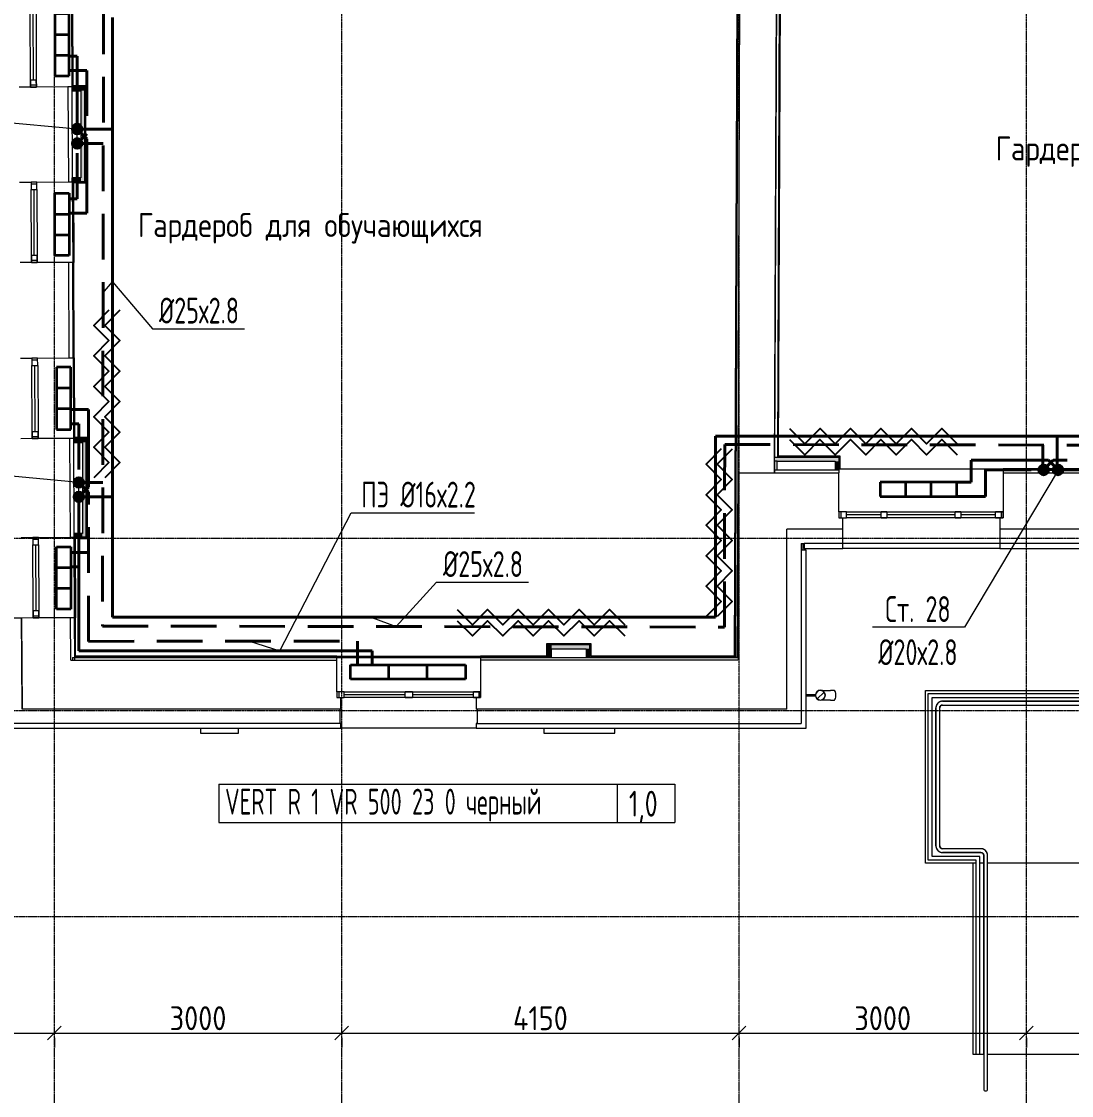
# Model space of a CAD drawing. Header units: millimetres. Extents: x -3929 to 624051, y 52832 to 514950.
# Drawn here: x 172611 to 183577, y 152366 to 163578 of the extents above; entities that cross this region are included whole.
import ezdxf
from ezdxf import colors
from ezdxf.entities.mleader import LeaderData, LeaderLine
from ezdxf.enums import TextEntityAlignment as Align
from ezdxf.math import Vec2, Vec3

# ---------------------------------------------------------------- set-up
doc = ezdxf.new("R2010")
doc.units = ezdxf.units.MM
for name, pattern in [('ADSK_Линия сетки', [25, 20, -2.5, 0, -2.5]), ('ADSK_Штриховая_ш2 п1', [3, 2, -1]), ('Hidden', [7.14375, 4.7625, -2.38125])]:
    doc.linetypes.add(name, pattern=pattern)
for name, color, linetype, lineweight in [('_ Окна', 7, 'Continuous', 9), ('Марки помещений', 7, 'Continuous', 20), ('Обобщенные модели', 7, 'Continuous', 18), ('ОВ-ИЗОЛЯЦИЯ', 7, 'Continuous', 25), ('ОВ-О-Оборудование', 32, 'Continuous', 35), ('ОВ-ТЕКСТ', 7, 'Continuous', 25), ('Ограждение', 7, 'Continuous', 9), ('Окна', 7, 'Continuous', 9), ('Оси', 253, 'Continuous', 9), ('Пандусы', 7, 'Continuous', 18), ('Перекрытие', 7, 'Continuous', 18), ('Размеры', 7, 'Continuous', 9), ('Стены внутренние', 7, 'Continuous', 18), ('Стены наружные', 7, 'Continuous', 18), ('Стены несущие', 7, 'Continuous', 30), ('Стены отделка', 7, 'Continuous', 30), ('Стены штриховка', 7, 'Continuous', 9)]:
    doc.layers.add(name, color=color, linetype=linetype, lineweight=lineweight)
doc.layers.add('Линии', color=7, linetype='Continuous', lineweight=9, true_color=0x00a600)
for name, color, linetype in [('ПРИБОРЫ', 3, 'Continuous'), ('статистика приборов', 252, 'Continuous'), ('стояки', 7, 'Continuous')]:
    doc.layers.add(name, color=color, linetype=linetype)
doc.layers.add('т11.1', color=1, linetype='Continuous', true_color=0xff0000)
doc.layers.add('т21.1', color=5, linetype='Continuous', true_color=0x0000ff)
doc.styles.add('GOST Common_1', font='GOST_Common.ttf', dxfattribs={"width": 0.9, "height": 250})
doc.styles.add('GOST Common_2', font='GOST_Common.ttf', dxfattribs={"width": 0.9, "height": 250})
doc.styles.add('СТИЛЬ', font='simplex.shx', dxfattribs={"width": 0.65})

# ---------------------------------------------------------------- blocks, each defined once
blk = doc.blocks.new('*U2939')
at = {"layer": 'ОВ-О-Оборудование', "color": 32, "ltscale": 0.1, "true_color": 0xcd6928}
for p, q in [((325, 75), (-325, 75)), ((-325, 75), (-325, -75)), ((-108, 75), (-108, -75)), ((108, 75), (108, -75)), ((325, -75), (325, 75)), ((-325, -75), (325, -75))]:
    blk.add_line(p, q, dxfattribs=at)
blk = doc.blocks.new('*U2940')
at = {"layer": 'ОВ-О-Оборудование', "color": 32, "ltscale": 0.1, "true_color": 0xcd6928}
for p, q in [((600, 75), (-600, 75)), ((-600, 75), (-600, -75)), ((-200, 75), (-200, -75)), ((200, 75), (200, -75)), ((600, -75), (600, 75)), ((-600, -75), (600, -75))]:
    blk.add_line(p, q, dxfattribs=at)
blk = doc.blocks.new('*U2941')
at = {"layer": 'ОВ-О-Оборудование', "color": 32, "ltscale": 0.1, "true_color": 0xcd6928}
for p, q in [((400, 75), (-400, 75)), ((-400, 75), (-400, -75)), ((-133, 75), (-133, -75)), ((133, 75), (133, -75)), ((400, -75), (400, 75)), ((-400, -75), (400, -75))]:
    blk.add_line(p, q, dxfattribs=at)
blk = doc.blocks.new('_Oblique')
at = {"color": 0, "linetype": 'ByBlock', "lineweight": -2}
blk.add_line((-0.5, -0.5), (0.5, 0.5), dxfattribs=at)
blk = doc.blocks.new('1 этаж')
at = {"layer": 'Стены внутренние', "lineweight": 5}
for points in [[(363877, -247361), (364011, -247361), (364011, -247321), (363877, -247321), (363877, -247353)], [(364011, -248311), (364011, -248310), (364011, -247361), (363971, -247361), (363971, -248311), (364010, -248311)], [(363881, -248311), (363971, -248310), (363971, -248271), (363880, -248271), (363881, -248310)], [(363986, -251031), (364026, -251031), (364026, -250991), (363895, -250991), (363895, -251031), (363898, -251031)], [(364026, -252021), (364026, -252020), (364026, -251031), (363986, -251031), (363986, -252021)], [(371846, -251228), (371886, -251228), (371886, -251188), (371214, -251188), (371214, -251228), (371736, -251228)], [(371884, -251318), (371886, -251318), (371885, -251228), (371846, -251228), (371846, -251318)], [(363908, -252021), (363986, -252020), (363986, -251981), (363908, -251981), (363908, -252020)], [(368847, -253276), (368886, -253276), (368886, -253146), (368846, -253146), (368846, -253276)], [(369246, -253186), (369286, -253186), (369286, -253146), (368886, -253146), (368886, -253186), (369097, -253186)], [(369286, -253276), (369286, -253186), (369246, -253186), (369246, -253276)]]:
    blk.add_hatch(color=253, dxfattribs=at).paths.add_polyline_path(points)
at = {"layer": '_ Окна', "color": 253, "lineweight": 5}
for p, q in [((363475, -247246), (363472, -246558)), ((363445, -247246), (363505, -247246)), ((363446, -247322), (363445, -247246)), ((363506, -247302), (363446, -247302)), ((363506, -247322), (363446, -247322)), ((363505, -247246), (363506, -247322)), ((363511, -248314), (363451, -248314)), ((363451, -248314), (363451, -248390)), ((363511, -248334), (363451, -248334)), ((363511, -248390), (363511, -248314)), ((363451, -248390), (363511, -248390)), ((363484, -249078), (363481, -248390)), ((363454, -249078), (363514, -249078)), ((363455, -249154), (363454, -249078)), ((363514, -249134), (363454, -249134)), ((363514, -249078), (363515, -249154)), ((363515, -249154), (363455, -249154)), ((363519, -250152), (363459, -250152)), ((363459, -250152), (363460, -250228)), ((363520, -250228), (363519, -250152)), ((363519, -250172), (363459, -250172)), ((363460, -250228), (363520, -250228)), ((363493, -250916), (363490, -250228)), ((363463, -250916), (363523, -250916)), ((363463, -250992), (363463, -250916)), ((363523, -250916), (363523, -250992)), ((363523, -250972), (363463, -250972)), ((363523, -250992), (363463, -250992)), ((371966, -251758), (371886, -251758)), ((371886, -251758), (371886, -251818)), ((371886, -251818), (371966, -251818)), ((371906, -251758), (371906, -251818)), ((371966, -251818), (371966, -251758)), ((372326, -251788), (371966, -251788)), ((372326, -251818), (372326, -251758)), ((372326, -251758), (372386, -251758)), ((372386, -251818), (372326, -251818)), ((372386, -251758), (372386, -251818)), ((373101, -251788), (372386, -251788)), ((373101, -251818), (373101, -251758)), ((373101, -251758), (373161, -251758)), ((373161, -251818), (373101, -251818)), ((373161, -251758), (373161, -251818)), ((373521, -251788), (373161, -251788)), ((373521, -251818), (373521, -251758)), ((373521, -251758), (373601, -251758)), ((373601, -251818), (373521, -251818)), ((373581, -251758), (373581, -251818)), ((373601, -251758), (373601, -251818)), ((363528, -252024), (363468, -252024)), ((363468, -252024), (363469, -252100)), ((363528, -252044), (363468, -252044)), ((363529, -252100), (363528, -252024)), ((363469, -252100), (363529, -252100)), ((363502, -252788), (363499, -252100)), ((363472, -252788), (363532, -252788)), ((363472, -252864), (363472, -252788)), ((363532, -252844), (363472, -252844)), ((363532, -252788), (363532, -252864)), ((363532, -252864), (363472, -252864)), ((366721, -253636), (366645, -253636)), ((366645, -253636), (366645, -253696)), ((366645, -253696), (366721, -253696)), ((366665, -253636), (366665, -253696)), ((366721, -253696), (366721, -253636)), ((367357, -253666), (366721, -253666)), ((367357, -253696), (367357, -253636)), ((367357, -253636), (367433, -253636)), ((367433, -253696), (367357, -253696)), ((367433, -253636), (367433, -253696)), ((368069, -253666), (367433, -253666)), ((368069, -253696), (368069, -253636)), ((368069, -253636), (368145, -253636)), ((368145, -253696), (368069, -253696)), ((368125, -253636), (368125, -253696)), ((368145, -253636), (368145, -253696))]:
    blk.add_line(p, q, dxfattribs=at)
at = {"layer": 'Линии', "color": 253, "lineweight": 5}
for p, q in [((373399, -257422), (373399, -257782)), ((373439, -257782), (373439, -257422))]:
    blk.add_line(p, q, dxfattribs=at)
blk.add_arc((373419, -257782), 20, 180, 0, dxfattribs=at)
at = {"layer": 'Обобщенные модели', "color": 253, "lineweight": 5}
for p, q in [((371706, -253621), (371707, -253621)), ((371707, -253621), (371710, -253621)), ((371710, -253621), (371713, -253621)), ((371713, -253621), (371716, -253621)), ((371716, -253621), (371719, -253621)), ((371719, -253621), (371723, -253621)), ((371723, -253621), (371726, -253621)), ((371726, -253621), (371730, -253621)), ((371730, -253621), (371734, -253621)), ((371734, -253621), (371738, -253621)), ((371738, -253621), (371743, -253621)), ((371743, -253621), (371747, -253621)), ((371747, -253621), (371752, -253621)), ((371752, -253621), (371757, -253621)), ((371757, -253621), (371762, -253621)), ((371762, -253621), (371767, -253621)), ((371767, -253621), (371772, -253621)), ((371772, -253621), (371778, -253621)), ((371778, -253621), (371783, -253621)), ((371783, -253621), (371789, -253621)), ((371789, -253621), (371794, -253621)), ((371794, -253621), (371797, -253621)), ((371839, -253621), (371797, -253621)), ((371642, -253666), (371543, -253666)), ((371543, -253676), (371642, -253676)), ((371708, -253721), (371706, -253721)), ((371711, -253721), (371708, -253721)), ((371714, -253721), (371711, -253721)), ((371717, -253721), (371714, -253721)), ((371721, -253721), (371717, -253721)), ((371724, -253721), (371721, -253721)), ((371728, -253721), (371724, -253721)), ((371732, -253721), (371728, -253721)), ((371736, -253721), (371732, -253721)), ((371740, -253721), (371736, -253721)), ((371745, -253721), (371740, -253721)), ((371749, -253721), (371745, -253721)), ((371754, -253721), (371749, -253721)), ((371759, -253721), (371754, -253721)), ((371764, -253721), (371759, -253721)), ((371769, -253721), (371764, -253721)), ((371774, -253721), (371769, -253721)), ((371780, -253721), (371774, -253721)), ((371785, -253721), (371780, -253721)), ((371791, -253721), (371785, -253721)), ((371797, -253721), (371791, -253721)), ((371797, -253721), (371839, -253721))]:
    blk.add_line(p, q, dxfattribs=at)
at = {"layer": 'Обобщенные модели', "color": 253, "linetype": 'Continuous', "lineweight": 5}
blk.add_line((371661, -253709), (371731, -253640), dxfattribs=at)
at = {"layer": 'Обобщенные модели', "color": 253, "lineweight": 5}
for radius, start, end in [(52, 0, 180), (50, 0, 180), (52, 180, 0), (50, 180, 0)]:
    blk.add_arc((371693, -253671), radius, start, end, dxfattribs=at)
for start_param, end_param in [(4.712389, 6.283185), (3.141593, 4.712389)]:
    blk.add_ellipse((371839, -253671), major_axis=(0, 50), ratio=0.309017, start_param=start_param, end_param=end_param, dxfattribs=at)
at = {"layer": 'Ограждение', "color": 253, "lineweight": 5}
for p, q in [((372819, -253653), (374559, -253653)), ((372819, -255393), (372819, -253653)), ((372859, -253693), (374519, -253693)), ((372859, -255353), (372859, -253693)), ((372930, -253745), (372927, -253747)), ((372930, -253745), (372927, -253747)), ((372932, -253744), (372930, -253745)), ((372932, -253744), (372930, -253745)), ((372934, -253743), (372932, -253744)), ((372934, -253743), (372932, -253744)), ((372937, -253741), (372934, -253743)), ((372937, -253741), (372934, -253743)), ((372939, -253740), (372937, -253741)), ((372939, -253740), (372937, -253741)), ((372942, -253739), (372939, -253740)), ((372942, -253739), (372939, -253740)), ((372944, -253738), (372942, -253739)), ((372944, -253738), (372942, -253739)), ((372947, -253737), (372944, -253738)), ((372947, -253737), (372944, -253738)), ((372950, -253736), (372947, -253737)), ((372950, -253736), (372947, -253737)), ((372952, -253735), (372950, -253736)), ((372952, -253735), (372950, -253736)), ((372955, -253735), (372952, -253735)), ((372955, -253735), (372952, -253735)), ((372958, -253734), (372955, -253735)), ((372958, -253734), (372955, -253735)), ((372961, -253734), (372958, -253734)), ((372961, -253734), (372958, -253734)), ((372964, -253733), (372961, -253734)), ((372964, -253733), (372961, -253734)), ((372966, -253733), (372964, -253733)), ((372966, -253733), (372964, -253733)), ((372969, -253733), (372966, -253733)), ((372969, -253733), (372966, -253733)), ((374409, -253733), (372969, -253733)), ((372969, -253733), (374409, -253733)), ((372900, -253794), (372899, -253797)), ((372900, -253794), (372899, -253797)), ((372899, -253797), (372899, -253800)), ((372899, -253797), (372899, -253800)), ((372899, -253800), (372899, -253803)), ((372899, -253800), (372899, -253803)), ((372899, -253803), (372899, -255243)), ((372899, -253803), (372899, -253803)), ((372899, -255243), (372899, -253803)), ((372901, -253789), (372900, -253791)), ((372901, -253789), (372900, -253791)), ((372900, -253791), (372900, -253794)), ((372900, -253791), (372900, -253794)), ((372902, -253783), (372901, -253786)), ((372902, -253783), (372901, -253786)), ((372901, -253786), (372901, -253789)), ((372901, -253786), (372901, -253789)), ((372903, -253781), (372902, -253783)), ((372903, -253781), (372902, -253783)), ((372904, -253778), (372903, -253781)), ((372904, -253778), (372903, -253781)), ((372905, -253775), (372904, -253778)), ((372905, -253775), (372904, -253778)), ((372906, -253773), (372905, -253775)), ((372906, -253773), (372905, -253775)), ((372907, -253770), (372906, -253773)), ((372907, -253770), (372906, -253773)), ((372909, -253768), (372907, -253770)), ((372909, -253768), (372907, -253770)), ((372910, -253765), (372909, -253768)), ((372910, -253765), (372909, -253768)), ((372912, -253763), (372910, -253765)), ((372912, -253763), (372910, -253765)), ((372913, -253761), (372912, -253763)), ((372913, -253761), (372912, -253763)), ((372915, -253759), (372913, -253761)), ((372915, -253759), (372913, -253761)), ((372917, -253757), (372915, -253759)), ((372917, -253757), (372915, -253759)), ((372919, -253755), (372917, -253757)), ((372919, -253755), (372917, -253757)), ((372921, -253753), (372919, -253755)), ((372921, -253753), (372919, -253755)), ((372923, -253751), (372921, -253753)), ((372923, -253751), (372921, -253753)), ((372925, -253749), (372923, -253751)), ((372925, -253749), (372923, -253751)), ((372927, -253747), (372925, -253749)), ((372927, -253747), (372925, -253749)), ((372939, -253800), (372940, -253798)), ((372939, -253801), (372939, -253800)), ((372939, -253802), (372939, -253801)), ((372939, -253803), (372939, -253802)), ((372939, -255243), (372939, -253803)), ((372939, -255243), (372939, -253803)), ((372940, -253795), (372941, -253794)), ((372940, -253796), (372940, -253795)), ((372940, -253797), (372940, -253796)), ((372940, -253798), (372940, -253797)), ((372941, -253792), (372942, -253790)), ((372941, -253793), (372941, -253792)), ((372941, -253794), (372941, -253793)), ((372942, -253790), (372943, -253789)), ((372943, -253788), (372944, -253787)), ((372943, -253789), (372943, -253788)), ((372944, -253786), (372945, -253785)), ((372944, -253787), (372944, -253786)), ((372945, -253785), (372946, -253784)), ((372946, -253784), (372947, -253783)), ((372947, -253783), (372948, -253782)), ((372947, -253783), (372947, -253783)), ((372948, -253782), (372949, -253781)), ((372949, -253781), (372950, -253780)), ((372950, -253780), (372951, -253779)), ((372951, -253779), (372952, -253779)), ((372952, -253779), (372953, -253778)), ((372953, -253778), (372954, -253777)), ((372954, -253777), (372955, -253777)), ((372955, -253777), (372956, -253776)), ((372956, -253776), (372957, -253776)), ((372957, -253776), (372958, -253775)), ((372958, -253775), (372959, -253775)), ((372959, -253775), (372961, -253775)), ((372961, -253775), (372962, -253774)), ((372962, -253774), (372963, -253774)), ((372963, -253774), (372964, -253774)), ((372964, -253774), (372965, -253774)), ((372965, -253774), (372966, -253773)), ((372966, -253773), (372968, -253773)), ((372968, -253773), (372969, -253773)), ((372969, -253773), (372969, -253773)), ((372969, -253773), (374409, -253773)), ((372969, -253773), (374409, -253773)), ((372899, -255243), (372899, -255246)), ((372899, -255243), (372899, -255246)), ((372899, -255246), (372899, -255249)), ((372899, -255246), (372899, -255249)), ((372899, -255249), (372900, -255252)), ((372899, -255249), (372900, -255252)), ((372900, -255252), (372900, -255254)), ((372900, -255252), (372900, -255254)), ((372900, -255254), (372901, -255257)), ((372900, -255254), (372901, -255257)), ((372901, -255257), (372901, -255260)), ((372901, -255257), (372901, -255260)), ((372901, -255260), (372902, -255263)), ((372901, -255260), (372902, -255263)), ((372902, -255263), (372903, -255265)), ((372902, -255263), (372903, -255265)), ((372903, -255265), (372904, -255268)), ((372903, -255265), (372904, -255268)), ((372904, -255268), (372905, -255271)), ((372904, -255268), (372905, -255271)), ((372905, -255271), (372906, -255273)), ((372905, -255271), (372906, -255273)), ((372906, -255273), (372907, -255276)), ((372906, -255273), (372907, -255276)), ((372907, -255276), (372908, -255278)), ((372907, -255276), (372908, -255278)), ((372908, -255278), (372910, -255280)), ((372908, -255278), (372910, -255280)), ((372910, -255280), (372911, -255283)), ((372910, -255280), (372911, -255283)), ((372911, -255283), (372913, -255285)), ((372911, -255283), (372913, -255285)), ((372913, -255285), (372915, -255287)), ((372913, -255285), (372915, -255287)), ((372915, -255287), (372916, -255289)), ((372915, -255287), (372916, -255289)), ((372916, -255289), (372918, -255292)), ((372916, -255289), (372918, -255292)), ((372918, -255292), (372920, -255293)), ((372918, -255292), (372920, -255293)), ((372920, -255293), (372922, -255295)), ((372920, -255293), (372922, -255295)), ((372922, -255295), (372925, -255297)), ((372922, -255295), (372925, -255297)), ((372925, -255297), (372927, -255299)), ((372925, -255297), (372927, -255299)), ((372927, -255299), (372929, -255301)), ((372927, -255299), (372929, -255301)), ((372929, -255301), (372931, -255302)), ((372929, -255301), (372931, -255302)), ((372931, -255302), (372934, -255304)), ((372931, -255302), (372934, -255304)), ((372934, -255304), (372936, -255305)), ((372934, -255304), (372936, -255305)), ((372936, -255305), (372939, -255306)), ((372936, -255305), (372939, -255306)), ((372939, -255244), (372939, -255243)), ((372939, -255245), (372939, -255244)), ((372939, -255246), (372939, -255245)), ((372939, -255247), (372939, -255246)), ((372940, -255248), (372939, -255247)), ((372939, -255306), (372941, -255307)), ((372939, -255306), (372941, -255307)), ((372940, -255250), (372940, -255248)), ((372940, -255251), (372940, -255250)), ((372940, -255252), (372940, -255251)), ((372941, -255253), (372940, -255252)), ((372941, -255254), (372941, -255253)), ((372942, -255255), (372941, -255254)), ((372941, -255307), (372944, -255309)), ((372941, -255307), (372944, -255309)), ((372942, -255256), (372942, -255255)), ((372943, -255257), (372942, -255256)), ((372943, -255258), (372943, -255257)), ((372944, -255259), (372943, -255258)), ((372945, -255260), (372944, -255259)), ((372944, -255309), (372946, -255309)), ((372944, -255309), (372946, -255309)), ((372945, -255261), (372945, -255260)), ((372946, -255262), (372945, -255261)), ((372947, -255263), (372946, -255262)), ((372946, -255309), (372949, -255310)), ((372946, -255309), (372949, -255310)), ((372948, -255264), (372947, -255263)), ((372948, -255265), (372948, -255264)), ((372949, -255266), (372948, -255265)), ((372950, -255267), (372949, -255266)), ((372949, -255310), (372952, -255311)), ((372949, -255310), (372952, -255311)), ((372951, -255267), (372950, -255267)), ((372952, -255268), (372951, -255267)), ((372953, -255269), (372952, -255268)), ((372952, -255311), (372954, -255312)), ((372952, -255311), (372954, -255312)), ((372954, -255269), (372953, -255269)), ((372955, -255270), (372954, -255269)), ((372954, -255312), (372957, -255312)), ((372954, -255312), (372957, -255312)), ((372956, -255270), (372955, -255270)), ((372957, -255271), (372956, -255270)), ((372959, -255271), (372957, -255271)), ((372957, -255312), (372960, -255313)), ((372957, -255312), (372960, -255313)), ((372960, -255272), (372959, -255271)), ((372961, -255272), (372960, -255272)), ((372960, -255313), (372963, -255313)), ((372960, -255313), (372963, -255313)), ((372962, -255272), (372961, -255272)), ((372963, -255273), (372962, -255272)), ((372964, -255273), (372963, -255273)), ((372963, -255313), (372966, -255313)), ((372963, -255313), (372966, -255313)), ((372966, -255273), (372964, -255273)), ((372967, -255273), (372966, -255273)), ((372966, -255313), (372968, -255313)), ((372966, -255313), (372968, -255313)), ((372968, -255273), (372967, -255273)), ((372969, -255273), (372968, -255273)), ((372968, -255313), (372969, -255313)), ((373369, -255273), (372969, -255273)), ((373369, -255273), (372969, -255273)), ((372969, -255313), (373369, -255313)), ((373369, -255313), (372969, -255313)), ((373370, -255273), (373369, -255273)), ((373369, -255313), (373370, -255313)), ((373373, -255273), (373370, -255273)), ((373373, -255273), (373370, -255273)), ((373370, -255313), (373372, -255313)), ((373372, -255313), (373373, -255313)), ((373375, -255274), (373373, -255273)), ((373375, -255274), (373373, -255273)), ((373373, -255313), (373374, -255314)), ((373374, -255314), (373375, -255314)), ((373378, -255274), (373375, -255274)), ((373378, -255274), (373375, -255274)), ((373375, -255314), (373376, -255314)), ((373376, -255314), (373377, -255314)), ((373377, -255314), (373379, -255315)), ((373381, -255274), (373378, -255274)), ((373381, -255274), (373378, -255274)), ((373379, -255315), (373380, -255315)), ((373380, -255315), (373381, -255316)), ((373384, -255275), (373381, -255274)), ((373384, -255275), (373381, -255274)), ((373381, -255316), (373382, -255316)), ((373382, -255316), (373383, -255317)), ((373386, -255275), (373384, -255275)), ((373386, -255275), (373384, -255275)), ((373389, -255276), (373386, -255275)), ((373389, -255276), (373386, -255275)), ((373392, -255277), (373389, -255276)), ((373392, -255277), (373389, -255276)), ((373394, -255278), (373392, -255277)), ((373394, -255278), (373392, -255277)), ((373397, -255279), (373394, -255278)), ((373397, -255279), (373394, -255278)), ((373400, -255280), (373397, -255279)), ((373400, -255280), (373397, -255279)), ((373402, -255282), (373400, -255280)), ((373402, -255282), (373400, -255280)), ((373405, -255283), (373402, -255282)), ((373405, -255283), (373402, -255282)), ((373407, -255284), (373405, -255283)), ((373407, -255284), (373405, -255283)), ((373409, -255286), (373407, -255284)), ((373409, -255286), (373407, -255284)), ((373412, -255288), (373409, -255286)), ((373412, -255288), (373409, -255286)), ((373414, -255289), (373412, -255288)), ((373414, -255289), (373412, -255288)), ((373416, -255291), (373414, -255289)), ((373416, -255291), (373414, -255289)), ((373418, -255293), (373416, -255291)), ((373418, -255293), (373416, -255291)), ((373420, -255295), (373418, -255293)), ((373420, -255295), (373418, -255293)), ((373422, -255297), (373420, -255295)), ((373422, -255297), (373420, -255295)), ((373424, -255299), (373422, -255297)), ((373424, -255299), (373422, -255297)), ((373425, -255301), (373424, -255299)), ((373425, -255301), (373424, -255299)), ((373427, -255304), (373425, -255301)), ((373427, -255304), (373425, -255301)), ((373428, -255306), (373427, -255304)), ((373428, -255306), (373427, -255304)), ((373430, -255308), (373428, -255306)), ((373430, -255308), (373428, -255306)), ((373431, -255311), (373430, -255308)), ((373431, -255311), (373430, -255308)), ((373432, -255313), (373431, -255311)), ((373432, -255313), (373431, -255311)), ((373434, -255316), (373432, -255313)), ((373434, -255316), (373432, -255313)), ((373435, -255319), (373434, -255316)), ((373435, -255319), (373434, -255316)), ((373319, -255393), (372819, -255393)), ((373359, -255353), (372859, -255353)), ((373319, -255423), (373319, -255393)), ((373319, -257423), (373319, -255423)), ((373359, -255423), (373359, -255353)), ((373359, -257423), (373359, -255423)), ((373383, -255317), (373384, -255317)), ((373384, -255317), (373385, -255318)), ((373385, -255318), (373386, -255319)), ((373386, -255319), (373387, -255319)), ((373387, -255319), (373388, -255320)), ((373388, -255320), (373389, -255321)), ((373389, -255321), (373390, -255322)), ((373390, -255322), (373391, -255322)), ((373391, -255322), (373391, -255323)), ((373391, -255323), (373392, -255324)), ((373392, -255324), (373393, -255325)), ((373393, -255325), (373394, -255326)), ((373394, -255326), (373394, -255327)), ((373394, -255327), (373395, -255328)), ((373395, -255328), (373396, -255329)), ((373396, -255329), (373396, -255330)), ((373396, -255330), (373397, -255331)), ((373397, -255331), (373397, -255332)), ((373397, -255332), (373397, -255334)), ((373397, -255334), (373398, -255335)), ((373398, -255335), (373398, -255336)), ((373398, -255336), (373398, -255337)), ((373398, -255337), (373399, -255338)), ((373399, -255338), (373399, -255339)), ((373399, -255339), (373399, -255341)), ((373399, -255341), (373399, -255342)), ((373399, -255342), (373399, -255343)), ((373399, -255343), (373399, -255421)), ((373399, -255343), (373399, -255343)), ((373399, -255421), (373399, -255343)), ((373399, -255421), (373399, -255422)), ((373399, -255425), (373399, -255421)), ((373399, -255422), (373399, -255424)), ((373399, -255424), (373399, -257422)), ((373399, -257422), (373399, -255425)), ((373436, -255321), (373435, -255319)), ((373436, -255321), (373435, -255319)), ((373436, -255324), (373436, -255321)), ((373436, -255324), (373436, -255321)), ((373437, -255327), (373436, -255324)), ((373437, -255327), (373436, -255324)), ((373438, -255329), (373437, -255327)), ((373438, -255329), (373437, -255327)), ((373438, -255332), (373438, -255329)), ((373438, -255332), (373438, -255329)), ((373439, -255335), (373438, -255332)), ((373439, -255335), (373438, -255332)), ((373439, -255338), (373439, -255335)), ((373439, -255338), (373439, -255335)), ((373439, -255340), (373439, -255338)), ((373439, -255340), (373439, -255338)), ((373439, -255343), (373439, -255340)), ((373439, -255343), (373439, -255340)), ((373439, -255421), (373439, -255343)), ((373439, -255421), (373439, -255343)), ((373439, -255422), (373439, -255421)), ((373439, -255425), (373439, -255421)), ((373439, -255424), (373439, -255422)), ((373439, -257422), (373439, -255424)), ((373439, -257422), (373439, -255425)), ((373359, -257423), (373319, -257423))]:
    blk.add_line(p, q, dxfattribs=at)
for centre, radius, start, end in [((372969, -253803), 70, 90, 180), ((372969, -253803), 30, 90, 180), ((372969, -253803), 30, 140.2351, 180), ((372969, -253803), 30, 90, 129.7649), ((372969, -255243), 70, 180, 270), ((372969, -255243), 30, 180, 270), ((372969, -255243), 30, 180, 219.7649), ((372969, -255243), 30, 230.2351, 270), ((373369, -255343), 70, 0, 90), ((373369, -255343), 30, 0, 90), ((373369, -255343), 30, 50.2351, 90), ((373369, -255343), 30, 0, 39.7649)]:
    blk.add_arc(centre, radius, start, end, dxfattribs=at)
at = {"layer": 'Окна', "color": 253, "lineweight": 5}
for p, q in [((363445, -247246), (363442, -246558)), ((363502, -246558), (363505, -247246)), ((363445, -247246), (363446, -247322)), ((363446, -247322), (363506, -247322)), ((363506, -247322), (363505, -247246)), ((363451, -248314), (363451, -248390)), ((363511, -248314), (363451, -248314)), ((363511, -248390), (363511, -248314)), ((363454, -249078), (363451, -248390)), ((363511, -248390), (363514, -249078)), ((363454, -249078), (363455, -249154)), ((363515, -249154), (363514, -249078)), ((363455, -249154), (363515, -249154)), ((363459, -250152), (363460, -250228)), ((363519, -250152), (363459, -250152)), ((363520, -250228), (363519, -250152)), ((363463, -250916), (363460, -250228)), ((363520, -250228), (363523, -250916)), ((363463, -250916), (363463, -250992)), ((363523, -250992), (363523, -250916)), ((363463, -250992), (363523, -250992)), ((371966, -251758), (371886, -251758)), ((371886, -251758), (371886, -251818)), ((371886, -251818), (371966, -251818)), ((371966, -251758), (372326, -251758)), ((372326, -251818), (371966, -251818)), ((372386, -251758), (372326, -251758)), ((372326, -251818), (372386, -251818)), ((372386, -251758), (373101, -251758)), ((373101, -251818), (372386, -251818)), ((373161, -251758), (373101, -251758)), ((373101, -251818), (373161, -251818)), ((373161, -251758), (373521, -251758)), ((373521, -251818), (373161, -251818)), ((373601, -251758), (373521, -251758)), ((373521, -251818), (373601, -251818)), ((373601, -251818), (373601, -251758)), ((363468, -252024), (363469, -252100)), ((363528, -252024), (363468, -252024)), ((363529, -252100), (363528, -252024)), ((363472, -252788), (363469, -252100)), ((363529, -252100), (363532, -252788)), ((363472, -252788), (363472, -252864)), ((363532, -252864), (363532, -252788)), ((363472, -252864), (363532, -252864)), ((366721, -253636), (366645, -253636)), ((366645, -253636), (366645, -253696)), ((366645, -253696), (366721, -253696)), ((366721, -253636), (367357, -253636)), ((367357, -253696), (366721, -253696)), ((367433, -253636), (367357, -253636)), ((367357, -253696), (367433, -253696)), ((367433, -253636), (368069, -253636)), ((368069, -253696), (367433, -253696)), ((368145, -253636), (368069, -253636)), ((368069, -253696), (368145, -253696)), ((368145, -253696), (368145, -253636))]:
    blk.add_line(p, q, dxfattribs=at)
at = {"layer": 'Оси', "color": 253, "linetype": 'ADSK_Линия сетки', "lineweight": 5}
for p, q in [((363694, -258178), (363694, -209604)), ((366694, -258178), (366694, -209604)), ((370844, -258178), (370844, -232060)), ((373844, -258178), (373844, -232060)), ((353580, -252032), (419810, -252032)), ((353580, -253832), (419700, -253832)), ((353580, -255982), (419700, -255982))]:
    blk.add_line(p, q, dxfattribs=at)
at = {"layer": 'Пандусы', "color": 253, "lineweight": 5}
for p, q in [((372789, -253623), (374589, -253623)), ((372789, -255423), (372789, -253623)), ((373289, -255423), (372789, -255423)), ((373319, -255423), (373289, -255423)), ((373289, -257423), (373289, -255423)), ((373399, -255423), (373359, -255423)), ((374439, -255423), (373439, -255423)), ((373319, -257423), (373289, -257423)), ((373399, -257423), (373359, -257423)), ((374439, -257423), (373439, -257423))]:
    blk.add_line(p, q, dxfattribs=at)
at = {"layer": 'Перекрытие', "color": 253, "lineweight": 5}
for p, q in [((363876, -247321), (363877, -247321)), ((363893, -250991), (363895, -250991))]:
    blk.add_line(p, q, dxfattribs=at)
at = {"layer": 'Размеры', "color": 253, "lineweight": 5}
for p, q in [((357044, -257198), (363844, -257198)), ((363544, -257198), (366844, -257198)), ((366544, -257198), (370994, -257198)), ((370694, -257198), (373994, -257198)), ((373694, -257198), (381894, -257198)), ((363694, -257248), (363694, -257348)), ((363694, -257248), (363694, -257348)), ((366694, -257248), (366694, -257348)), ((366694, -257248), (366694, -257348)), ((370844, -257248), (370844, -257348)), ((370844, -257248), (370844, -257348)), ((373844, -257248), (373844, -257348)), ((373844, -257248), (373844, -257348))]:
    blk.add_line(p, q, dxfattribs=at)
at = {"layer": 'Стены внутренние', "color": 253, "lineweight": 5}
for p, q in [((363872, -246480), (363876, -247320)), ((363881, -248312), (363885, -249152)), ((363889, -250150), (363893, -250990)), ((363898, -252022), (363902, -252862)), ((366645, -253276), (368145, -253276))]:
    blk.add_line(p, q, dxfattribs=at)
at = {"layer": 'Стены наружные', "color": 253, "lineweight": 5}
for p, q in [((363884, -246480), (363888, -247309)), ((363888, -247320), (363886, -247320)), ((363921, -248323), (363893, -248323)), ((363893, -248323), (363897, -249152)), ((363901, -250150), (363905, -250979)), ((363905, -250990), (363903, -250990)), ((371898, -251306), (373601, -251306)), ((363938, -252033), (363910, -252033)), ((363910, -252033), (363914, -252862)), ((371513, -252158), (371513, -252088)), ((371525, -252108), (371513, -252108)), ((373566, -252088), (371926, -252088)), ((373566, -252138), (371926, -252138)), ((366645, -253264), (368145, -253264)), ((368100, -254016), (366685, -254016))]:
    blk.add_line(p, q, dxfattribs=at)
at = {"layer": 'Стены несущие', "color": 253, "lineweight": 5}
for p, q in [((370833, -251348), (370859, -244790)), ((371213, -251350), (371237, -245401)), ((371237, -245431), (371214, -251188)), ((363446, -247322), (363326, -247323)), ((363836, -247320), (363506, -247322)), ((363836, -247320), (363841, -248312)), ((363331, -248315), (363451, -248314)), ((363511, -248314), (363841, -248312)), ((363455, -249154), (363335, -249155)), ((363845, -249152), (363515, -249154)), ((363849, -250150), (363845, -249152)), ((363339, -250153), (363459, -250152)), ((363519, -250152), (363849, -250150)), ((363463, -250992), (363343, -250993)), ((363853, -250990), (363523, -250992)), ((363853, -250990), (363858, -252022)), ((371213, -251228), (371213, -251318)), ((370833, -251348), (370833, -253306)), ((370833, -251348), (371886, -251348)), ((370833, -251348), (371213, -251350)), ((371886, -251758), (371886, -251348)), ((373601, -251348), (373601, -251758)), ((373601, -251348), (374626, -251348)), ((371926, -251938), (371926, -251818)), ((373566, -251818), (373566, -251938)), ((371343, -253816), (371343, -251938)), ((371926, -251938), (371343, -251938)), ((374676, -251938), (373566, -251938)), ((363348, -252025), (363468, -252024)), ((363528, -252024), (363858, -252022)), ((363472, -252864), (363352, -252865)), ((363352, -252865), (363357, -253816)), ((363354, -253306), (363352, -252865)), ((363862, -252862), (363532, -252864)), ((363864, -253306), (363862, -252862)), ((363864, -253306), (366645, -253306)), ((366645, -253636), (366645, -253306)), ((368145, -253306), (368145, -253636)), ((370833, -253306), (368145, -253306)), ((366685, -253816), (366685, -253696)), ((368100, -253696), (368100, -253816)), ((366685, -253816), (363357, -253816)), ((371343, -253816), (368100, -253816))]:
    blk.add_line(p, q, dxfattribs=at)
at = {"layer": 'Стены отделка', "color": 253, "lineweight": 5}
for p, q in [((370823, -245859), (370793, -253264)), ((370805, -253276), (370835, -245848)), ((371265, -245807), (371244, -251188)), ((371256, -251176), (371277, -245819)), ((363886, -247320), (363836, -247320)), ((363876, -247320), (363881, -248311)), ((363876, -247321), (364011, -247321)), ((363877, -247321), (363877, -247361)), ((364021, -247309), (363888, -247309)), ((363888, -247309), (363888, -247320)), ((364011, -248311), (364011, -247321)), ((364023, -248321), (364023, -247311)), ((363877, -247361), (363971, -247361)), ((363971, -247361), (363971, -248271)), ((363841, -248312), (363921, -248312)), ((363971, -248271), (363877, -248271)), ((363877, -248271), (363877, -248311)), ((364011, -248311), (363877, -248311)), ((363881, -248311), (363881, -248312)), ((363921, -248312), (363921, -248323)), ((363921, -248323), (364021, -248323)), ((363897, -249152), (363845, -249152)), ((363889, -250150), (363885, -249152)), ((363901, -250150), (363897, -249152)), ((363849, -250150), (363901, -250150)), ((363903, -250990), (363853, -250990)), ((363893, -250990), (363898, -252021)), ((363893, -250991), (364026, -250991)), ((363895, -250991), (363895, -251031)), ((363895, -251031), (363986, -251031)), ((364036, -250979), (363905, -250979)), ((363905, -250979), (363905, -250990)), ((363986, -251031), (363986, -251981)), ((364026, -252021), (364026, -250991)), ((364038, -252031), (364038, -250981)), ((371243, -251318), (371243, -251228)), ((371243, -251228), (371846, -251228)), ((371886, -251188), (371244, -251188)), ((371896, -251176), (371256, -251176)), ((371846, -251228), (371846, -251318)), ((371886, -251188), (371886, -251348)), ((371898, -251306), (371898, -251178)), ((370825, -253275), (370833, -251348)), ((371213, -251318), (371243, -251318)), ((371213, -251318), (371213, -251348)), ((371213, -251318), (371886, -251318)), ((371886, -251306), (371898, -251306)), ((373601, -251306), (373601, -251348)), ((374626, -251306), (373601, -251306)), ((371926, -252138), (371926, -251938)), ((373566, -251938), (373566, -252138)), ((363858, -252022), (363938, -252022)), ((364026, -252021), (363898, -252021)), ((363898, -252021), (363898, -252022)), ((363986, -251981), (363908, -251981)), ((363908, -251981), (363908, -252021)), ((363938, -252022), (363938, -252033)), ((363938, -252033), (364036, -252033)), ((371493, -252088), (371525, -252088)), ((371493, -252088), (371493, -253966)), ((371543, -252158), (371493, -252158)), ((371525, -252088), (371525, -252138)), ((371525, -252138), (371926, -252138)), ((371543, -254016), (371543, -252158)), ((371926, -252088), (371925, -252088)), ((373566, -252138), (374676, -252138)), ((363352, -252865), (363202, -252865)), ((363914, -252862), (363862, -252862)), ((363902, -252862), (363904, -253306)), ((363916, -253264), (363914, -252862)), ((368834, -253136), (368834, -253264)), ((369296, -253134), (368836, -253134)), ((369286, -253146), (368846, -253146)), ((368846, -253277), (368846, -253146)), ((368886, -253186), (369246, -253186)), ((368886, -253277), (368886, -253186)), ((369246, -253186), (369246, -253276)), ((369286, -253276), (369286, -253146)), ((369298, -253264), (369298, -253136)), ((363884, -253276), (363884, -253306)), ((363884, -253276), (366645, -253276)), ((366645, -253264), (363916, -253264)), ((366645, -253306), (366645, -253264)), ((368145, -253264), (368145, -253306)), ((368834, -253264), (368145, -253264)), ((368145, -253276), (370833, -253276)), ((368846, -253277), (368886, -253277)), ((370793, -253264), (369298, -253264)), ((370805, -253275), (370825, -253275)), ((363357, -253816), (363354, -253306)), ((363864, -253306), (363864, -253306)), ((363864, -253306), (363904, -253306)), ((366679, -253966), (366679, -253816)), ((368109, -253816), (368109, -253966)), ((366685, -253966), (366679, -253966)), ((366685, -254016), (366685, -253966)), ((368109, -253966), (368100, -253966)), ((368100, -253966), (368100, -254016)), ((371343, -253966), (371493, -253966)), ((363138, -254016), (366685, -254016)), ((365218, -254016), (365218, -254066)), ((365218, -254066), (365618, -254066)), ((365618, -254066), (365618, -254016)), ((368100, -254016), (371543, -254016)), ((368804, -254016), (368804, -254066)), ((368804, -254066), (369545, -254066)), ((369545, -254066), (369545, -254016))]:
    blk.add_line(p, q, dxfattribs=at)
at = {"layer": 'Стены штриховка', "color": 253, "lineweight": 5}
for p, q in [((370825, -245858), (370795, -253266)), ((371254, -251178), (371275, -245817)), ((363888, -247311), (364023, -247311)), ((364021, -248323), (364021, -247309)), ((364023, -247309), (364021, -247309)), ((364023, -247311), (364023, -247309)), ((363921, -248321), (364023, -248321)), ((364021, -248323), (364023, -248323)), ((364023, -248323), (364023, -248321)), ((363899, -250150), (363895, -249152)), ((363905, -250981), (364038, -250981)), ((364036, -252033), (364036, -250979)), ((364038, -250979), (364036, -250979)), ((364038, -250981), (364038, -250979)), ((371243, -251228), (371213, -251228)), ((371244, -251188), (371214, -251188)), ((371254, -251178), (371898, -251178)), ((371896, -251306), (371896, -251176)), ((371898, -251176), (371896, -251176)), ((371898, -251178), (371898, -251176)), ((374626, -251308), (373601, -251308)), ((373601, -251318), (374625, -251318)), ((363938, -252031), (364038, -252031)), ((364036, -252033), (364038, -252033)), ((364038, -252033), (364038, -252031)), ((371925, -252088), (371525, -252088)), ((374675, -252088), (373566, -252088)), ((363914, -253266), (363912, -252862)), ((368836, -253134), (368834, -253134)), ((368834, -253134), (368834, -253136)), ((368834, -253136), (369298, -253136)), ((368836, -253266), (368836, -253134)), ((369296, -253266), (369296, -253134)), ((369298, -253134), (369296, -253134)), ((369298, -253136), (369298, -253134)), ((366645, -253266), (363914, -253266)), ((368836, -253266), (368145, -253266)), ((370795, -253266), (369296, -253266)), ((366679, -253966), (363207, -253966)), ((368109, -253966), (371343, -253966))]:
    blk.add_line(p, q, dxfattribs=at)
at = {"layer": 'Размеры', "color": 253, "lineweight": 5, "xscale": 141.4, "yscale": 141.4, "zscale": 141.4}
for p in [(363694, -257198), (366694, -257198), (370844, -257198), (373844, -257198)]:
    blk.add_blockref('_Oblique', p, dxfattribs=at)
at = {"layer": 'Размеры', "color": 253, "lineweight": 5, "xscale": 141.4, "yscale": 141.4, "zscale": 141.4, "rotation": 180}
for p in [(363694, -257198), (366694, -257198), (370844, -257198), (373844, -257198)]:
    blk.add_blockref('_Oblique', p, dxfattribs=at)
at = {"layer": 'Марки помещений', "color": 253, "lineweight": 5, "style": 'GOST Common_2', "width": 0.9}
for p in [(373522, -248087), (364565, -248887)]:
    blk.add_text('Гардероб для обучающихся', height=250, dxfattribs=at).set_placement(p)
at = {"layer": 'Размеры', "color": 253, "lineweight": 5, "char_height": 250, "attachment_point": 5, "style": 'GOST Common_1'}
for s, insert, width in [('\\A1;3000', (365194, -257043), 756.84), ('\\A1;4150', (368769, -257043), 726.16), ('\\A1;3000', (372344, -257043), 756.84)]:
    blk.add_mtext(s, dxfattribs=dict(at, insert=insert, width=width))

msp = doc.modelspace()

# ---------------------------------------------------------------- hatches: boundary and pattern name
at = {"layer": 'т11.1', "lineweight": 40}
h = msp.add_hatch(color=256, dxfattribs=at)
h.dxf.hatch_style = 1
h.paths.add_polyline_path([(173242.631, 162455.099, 1), (173142.631, 162455.099, 1)])
h = msp.add_hatch(color=256, dxfattribs=at)
h.dxf.hatch_style = 1
h.paths.add_polyline_path([(183485.565, 158897.066, 1), (183385.565, 158897.066, 1)])
h = msp.add_hatch(color=256, dxfattribs=at)
h.dxf.hatch_style = 1
h.paths.add_polyline_path([(173260.179, 158615.14, 1), (173160.179, 158615.14, 1)])
at = {"layer": 'т21.1', "lineweight": 40, "ltscale": 50}
h = msp.add_hatch(color=256, dxfattribs=at)
h.dxf.hatch_style = 1
h.paths.add_polyline_path([(173242.631, 162305.099, 1), (173142.631, 162305.099, 1)])
at = {"layer": 'т21.1', "linetype": 'ADSK_Штриховая_ш2 п1', "lineweight": 40, "ltscale": 50}
h = msp.add_hatch(color=256, dxfattribs=at)
h.dxf.hatch_style = 1
h.paths.add_polyline_path([(183335.565, 158897.066, 1), (183235.565, 158897.066, 1)])
at = {"layer": 'т21.1', "lineweight": 40, "ltscale": 50}
h = msp.add_hatch(color=256, dxfattribs=at)
h.dxf.hatch_style = 1
h.paths.add_polyline_path([(173260.179, 158765.14, 1), (173160.179, 158765.14, 1)])

# ---------------------------------------------------------------- linework, layer by layer
at = {"layer": 'ОВ-ИЗОЛЯЦИЯ', "color": 7, "linetype": 'ByBlock'}
for points in [[(173524.644, 160564.76), (173365.545, 160405.661), (173524.644, 160246.562), (173365.545, 160087.463), (173524.644, 159928.364), (173365.545, 159769.265), (173524.644, 159610.166), (173365.545, 159451.067), (173524.644, 159291.967), (173365.545, 159132.868), (173524.644, 158973.769), (173365.545, 158814.67)], [(173639.585, 160564.611), (173480.486, 160405.512), (173639.585, 160246.413), (173480.486, 160087.314), (173639.585, 159928.215), (173480.486, 159769.116), (173639.585, 159610.017), (173480.486, 159450.918), (173639.585, 159291.819), (173480.486, 159132.72), (173639.585, 158973.621), (173480.486, 158814.522)], [(180631.799, 159327.912), (180790.898, 159168.813), (180949.997, 159327.912), (181109.096, 159168.813), (181268.195, 159327.912), (181427.294, 159168.813), (181586.393, 159327.912), (181745.492, 159168.813), (181904.591, 159327.912), (182063.69, 159168.813), (182222.789, 159327.912), (182381.888, 159168.813)], [(179919.43, 159115.168), (179760.331, 158956.069), (179919.43, 158796.97), (179760.331, 158637.871), (179919.43, 158478.772), (179760.331, 158319.673), (179919.43, 158160.574), (179760.331, 158001.475), (179919.43, 157842.376), (179760.331, 157683.277), (179919.43, 157524.178), (179760.331, 157365.079)], [(180034.371, 159115.02), (179875.272, 158955.921), (180034.371, 158796.822), (179875.272, 158637.723), (180034.371, 158478.624), (179875.272, 158319.525), (180034.371, 158160.426), (179875.272, 158001.327), (180034.371, 157842.228), (179875.272, 157683.129), (180034.371, 157524.03), (179875.272, 157364.931)], [(180631.651, 159212.971), (180790.75, 159053.872), (180949.849, 159212.971), (181108.948, 159053.872), (181268.047, 159212.971), (181427.146, 159053.872), (181586.245, 159212.971), (181745.344, 159053.872), (181904.443, 159212.971), (182063.542, 159053.872), (182222.641, 159212.971), (182381.74, 159053.872)], [(177160.773, 157437.798), (177319.872, 157278.699), (177478.971, 157437.798), (177638.07, 157278.699), (177797.169, 157437.798), (177956.268, 157278.699), (178115.367, 157437.798), (178274.466, 157278.699), (178433.565, 157437.798), (178592.664, 157278.699), (178751.763, 157437.798), (178910.863, 157278.699)], [(177160.625, 157322.857), (177319.724, 157163.758), (177478.823, 157322.857), (177637.922, 157163.758), (177797.021, 157322.857), (177956.12, 157163.758), (178115.219, 157322.857), (178274.318, 157163.758), (178433.417, 157322.857), (178592.516, 157163.758), (178751.615, 157322.857), (178910.714, 157163.758)]]:
    msp.add_lwpolyline(points, dxfattribs=at)
at = {"layer": 'ПРИБОРЫ', "color": 7, "lineweight": 15}
for p, q in [((174673.533, 155616.491), (179433.153, 155616.491)), ((174673.533, 155616.491), (179433.153, 155616.491)), ((174673.533, 155616.491), (174673.533, 155216.491)), ((178833.153, 155616.491), (178833.153, 155216.491)), ((179433.153, 155616.491), (179433.153, 155216.491)), ((174673.533, 155216.491), (179433.153, 155216.491))]:
    msp.add_line(p, q, dxfattribs=at)
at = {"layer": 'т11.1', "lineweight": 40}
for p, q in [((173560.036, 163618.795), (173560.036, 157358.248)), ((173113.579, 163217.953), (173193.234, 163217.953)), ((173193.234, 163217.953), (173192.631, 162455.099)), ((173192.631, 162455.099), (173293.629, 162354.101)), ((173192.631, 162455.099), (173560.036, 162455.099)), ((173293.629, 161575.499), (173293.629, 162354.101)), ((173113.579, 161575.499), (173293.629, 161575.499)), ((173131.127, 159527.994), (173311.177, 159527.994)), ((173311.177, 159527.994), (173311.177, 158716.138)), ((179859.535, 159248.363), (194670.561, 159248.363)), ((179859.535, 157358.248), (179859.535, 159248.363)), ((183427.565, 158905.066), (183427.565, 159248.363)), ((182527.823, 158768.406), (182527.823, 158998.063)), ((182527.823, 158998.063), (183334.568, 158998.063)), ((183435.565, 158897.066), (183334.568, 158998.063)), ((184095.037, 158898.063), (183435.565, 158897.066)), ((173210.179, 158615.14), (173311.177, 158716.138)), ((182377.823, 158768.406), (182527.823, 158768.406)), ((173210.179, 158615.14), (173560.036, 158615.14)), ((173211.474, 157009.54), (173210.206, 158615.167)), ((173131.127, 157885.621), (173210.782, 157885.541)), ((173560.036, 157358.248), (179859.535, 157358.248)), ((173211.474, 157009.54), (176271.664, 157009.54)), ((176271.664, 156863.459), (176271.664, 157009.54))]:
    msp.add_line(p, q, dxfattribs=at)
for centre in [(173192.631, 162455.099), (183435.565, 158897.066), (173210.179, 158615.14)]:
    msp.add_circle(centre, 50, dxfattribs=at)
at = {"layer": 'т21.1', "linetype": 'Hidden', "lineweight": 40, "ltscale": 100}
for p, q in [((173468.293, 163713.367), (173457.711, 157266.192)), ((173113.579, 163067.953), (173293.629, 163067.953)), ((173293.629, 163067.953), (173293.629, 162406.096)), ((173192.631, 162305.099), (173293.629, 162406.096)), ((173192.631, 162305.099), (173465.982, 162305.099)), ((173193.116, 161725.579), (173192.658, 162305.125)), ((173113.579, 161725.579), (173193.116, 161725.579)), ((173131.127, 159377.994), (173210.664, 159377.994)), ((173210.664, 159377.994), (173210.179, 158765.14)), ((179951.894, 157255.532), (179955.024, 159161.97)), ((179955.024, 159161.97), (194520.561, 159138.062)), ((183277.565, 158905.066), (183277.565, 159156.516)), ((183285.565, 158897.066), (183386.563, 158998.063)), ((184245.037, 158998.063), (183386.563, 158998.063)), ((182677.823, 158618.406), (182677.823, 158898.063)), ((182677.823, 158898.063), (183285.565, 158897.066)), ((173210.179, 158765.14), (173311.177, 158664.143)), ((173210.179, 158765.14), (173460.171, 158765.14)), ((173311.177, 157106.687), (173311.177, 158664.143)), ((182377.823, 158618.406), (182677.823, 158618.406)), ((173131.127, 158035.621), (173311.177, 158035.621)), ((173457.711, 157266.192), (179951.894, 157255.532)), ((173311.177, 157106.687), (176121.664, 157110.254)), ((176121.664, 156863.459), (176121.664, 157110.254))]:
    msp.add_line(p, q, dxfattribs=at)
at = {"layer": 'т21.1', "lineweight": 40, "ltscale": 50}
for centre in [(173192.631, 162305.099), (183285.565, 158897.066), (173210.179, 158765.14)]:
    msp.add_circle(centre, 50, dxfattribs=at)

# ---------------------------------------------------------------- block references
at = {"layer": 'ОВ-О-Оборудование', "ltscale": 10}
for name, p, rotation in [('*U2939', (173034.075, 163334.276), 90.00000000000001), ('*U2939', (173051.623, 159644.317), 90.00000000000001), ('*U2941', (181977.823, 158693.406), 180)]:
    msp.add_blockref(name, p, dxfattribs=dict(at, rotation=rotation))
at = {"layer": 'ОВ-О-Оборудование', "ltscale": 10, "xscale": -1}
for name, p, rotation in [('*U2939', (173034.075, 161459.256), 90), ('*U2939', (173051.623, 157769.297), 90), ('*U2940', (176646.664, 156788.459), 180)]:
    msp.add_blockref(name, p, dxfattribs=dict(at, rotation=rotation))
at = {"layer": 'стояки', "color": 5, "lineweight": 40}
msp.add_blockref('1 этаж', (-190738.98, 410215.433), dxfattribs=at)

# ---------------------------------------------------------------- texts
at = {"layer": 'статистика приборов', "color": 7, "style": 'СТИЛЬ', "width": 0.6}
msp.add_text('VERT R 1 VR 500 23 0 черный ', height=270, dxfattribs=at).set_placement((174737.395, 155298.345))
at = {"layer": 'статистика приборов', "color": 7, "style": 'СТИЛЬ', "width": 0.7}
msp.add_text('1,0', height=270, dxfattribs=at).set_placement((179104.219, 155276.943), align=Align.CENTER)

# ---------------------------------------------------------------- leaders
at = {"layer": 'ОВ-ТЕКСТ', "color": 7}
ml = msp.add_multileader_mtext('Standard', dxfattribs=at)
ml.set_content('\\A1;Ст. 30^J%%C15х2.8 ', color=7, style='СТИЛЬ')
ml.set_leader_properties(color=7, lineweight=18)
ml.build(insert=Vec2(0, 0))
ml.multileader.update_dxf_attribs({"text_left_attachment_type": 6, "text_right_attachment_type": 6, "dogleg_length": 0.36, "arrow_head_size": 0.126})
ctx = ml.context
ctx.base_point, ctx.char_height, ctx.arrow_head_size, ctx.landing_gap_size, ctx.plane_origin = Vec3(170596.158, 162608.4), 270, 0.126, 0.063, Vec3(177217.071, 158502.313)
ctx.left_attachment, ctx.right_attachment, ctx.text_align_type = 6, 6, 1
notes = []
notes.append((ctx, [(1, (1, 1, 0), (171532.536, 162608.4), (-1, 0), 0.252, [(0, [(173192.631, 162305.099), (173192.631, 162455.099)], 0, [])])]))
ctx.mtext.insert, ctx.mtext.width, ctx.mtext.alignment, ctx.mtext.flow_direction = Vec3(171064.221, 162932.4), 1404.14984, 2, 5
ml = msp.add_multileader_mtext('Standard', dxfattribs=at)
ml.set_content('\\A1;%%C25х2.8 ', color=7, style='СТИЛЬ')
ml.set_leader_properties(color=7, lineweight=18)
ml.build(insert=Vec2(0, 0))
ml.multileader.update_dxf_attribs({"text_left_attachment_type": 6, "text_right_attachment_type": 6, "dogleg_length": 0.36, "arrow_head_size": 0.126})
ctx = ml.context
ctx.base_point, ctx.char_height, ctx.arrow_head_size, ctx.landing_gap_size, ctx.plane_origin = Vec3(173980.765, 160371.182), 270, 0.126, 0.063, Vec3(180025.494, 155345.114)
ctx.left_attachment, ctx.right_attachment, ctx.text_align_type = 6, 6, 1
notes.append((ctx, [(0, (1, 1, 0), (173980.513, 160371.182), (1, 0), 0.252, [(1, [(173456.891, 160738.401), (173560.036, 160858.63)], 0, [])])]))
ctx.mtext.insert, ctx.mtext.width, ctx.mtext.alignment, ctx.mtext.flow_direction = Vec3(174465.542, 160695.182), 1404.14984, 2, 5
ml = msp.add_multileader_mtext('Standard', dxfattribs=at)
ml.set_content('\\A1;Ст. 29^J%%C20х2.8 ', color=7, style='СТИЛЬ')
ml.set_leader_properties(color=7, lineweight=18)
ml.build(insert=Vec2(0, 0))
ml.multileader.update_dxf_attribs({"text_left_attachment_type": 6, "text_right_attachment_type": 6, "dogleg_length": 0.36, "arrow_head_size": 0.126})
ctx = ml.context
ctx.base_point, ctx.char_height, ctx.arrow_head_size, ctx.landing_gap_size, ctx.plane_origin = Vec3(170580.277, 158918.441), 270, 0.126, 0.063, Vec3(177234.619, 154812.355)
ctx.left_attachment, ctx.right_attachment, ctx.text_align_type = 6, 6, 1
notes.append((ctx, [(1, (1, 1, 0), (171550.084, 158918.441), (-1, 0), 0.252, [(0, [(173210.179, 158615.14), (173210.179, 158765.14)], 0, [])])]))
ctx.mtext.insert, ctx.mtext.width, ctx.mtext.alignment, ctx.mtext.flow_direction = Vec3(171065.054, 159242.441), 1404.14984, 2, 5
ml = msp.add_multileader_mtext('Standard', dxfattribs=at)
ml.set_content('\\A1;Ст. 28^J%%C20х2.8 ', color=7, style='СТИЛЬ')
ml.set_leader_properties(color=7, lineweight=18)
ml.build(insert=Vec2(0, 0))
ml.multileader.update_dxf_attribs({"text_left_attachment_type": 6, "text_right_attachment_type": 6, "dogleg_length": 0.36, "arrow_head_size": 0.126})
ctx = ml.context
ctx.base_point, ctx.char_height, ctx.arrow_head_size, ctx.landing_gap_size, ctx.plane_origin = Vec3(181487.937, 157254.767), 270, 0.126, 0.063, Vec3(188142.279, 153148.68)
ctx.left_attachment, ctx.right_attachment, ctx.text_align_type = 6, 6, 1
notes.append((ctx, [(1, (1, 1, 0), (182457.744, 157254.767), (-1, 0), 0.252, [(0, [(183285.565, 158895.066), (183435.565, 158895.066)], 0, [])])]))
ctx.mtext.insert, ctx.mtext.width, ctx.mtext.alignment, ctx.mtext.flow_direction = Vec3(181972.714, 157578.767), 1404.14984, 2, 5
ml = msp.add_multileader_mtext('Standard', dxfattribs=at)
ml.set_content('\\A1;ПЭ %%C16х2.2', color=7, style='СТИЛЬ')
ml.set_leader_properties(color=7, lineweight=18)
ml.build(insert=Vec2(0, 0))
ml.multileader.update_dxf_attribs({"text_left_attachment_type": 6, "text_right_attachment_type": 6, "dogleg_length": 0.36, "arrow_head_size": 0.126})
ctx = ml.context
ctx.base_point, ctx.char_height, ctx.arrow_head_size, ctx.landing_gap_size, ctx.plane_origin = Vec3(176055.347, 158449.979), 270, 0.126, 0.063, Vec3(180742.296, 158476.562)
ctx.left_attachment, ctx.right_attachment, ctx.text_align_type = 6, 6, 1
notes.append((ctx, [(0, (1, 1, 0), (176055.095, 158449.979), (1, 0), 0.252, [(1, [(174992.043, 157108.82), (175308.165, 157009.54)], 0, [])])]))
ctx.mtext.insert, ctx.mtext.width, ctx.mtext.alignment, ctx.mtext.flow_direction = Vec3(176757.41, 158773.979), 1912.62067, 2, 5
ml = msp.add_multileader_mtext('Standard', dxfattribs=at)
ml.set_content('\\A1;%%C25х2.8 ', color=7, style='СТИЛЬ')
ml.set_leader_properties(color=7, lineweight=18)
ml.build(insert=Vec2(0, 0))
ml.multileader.update_dxf_attribs({"text_left_attachment_type": 6, "text_right_attachment_type": 6, "dogleg_length": 0.36, "arrow_head_size": 0.126})
ctx = ml.context
ctx.base_point, ctx.char_height, ctx.arrow_head_size, ctx.landing_gap_size, ctx.plane_origin = Vec3(176946.604, 157724.678), 270, 0.126, 0.063, Vec3(182991.333, 152698.61)
ctx.left_attachment, ctx.right_attachment, ctx.text_align_type = 6, 6, 1
notes.append((ctx, [(0, (1, 1, 0), (176946.352, 157724.678), (1, 0), 0.252, [(1, [(176269.98, 157357.092), (176524.314, 157261.158)], 0, [])])]))
ctx.mtext.insert, ctx.mtext.width, ctx.mtext.alignment, ctx.mtext.flow_direction = Vec3(177431.381, 158048.678), 1404.14984, 2, 5
for ctx, leaders in notes:
    for number, flags, end, landing, length, lines in leaders:
        leader = LeaderData()
        leader.index, (leader.has_last_leader_line, leader.has_dogleg_vector, leader.attachment_direction) = number, flags
        leader.last_leader_point, leader.dogleg_vector, leader.dogleg_length = Vec3(end), Vec3(landing), length
        for number, points, colour, breaks in lines:
            line = LeaderLine()
            line.index, line.vertices, line.color, line.breaks = number, Vec3.list(points), colors.encode_raw_color(colour), breaks
            leader.lines.append(line)
        ctx.leaders.append(leader)

doc.saveas('drawing.dxf')
